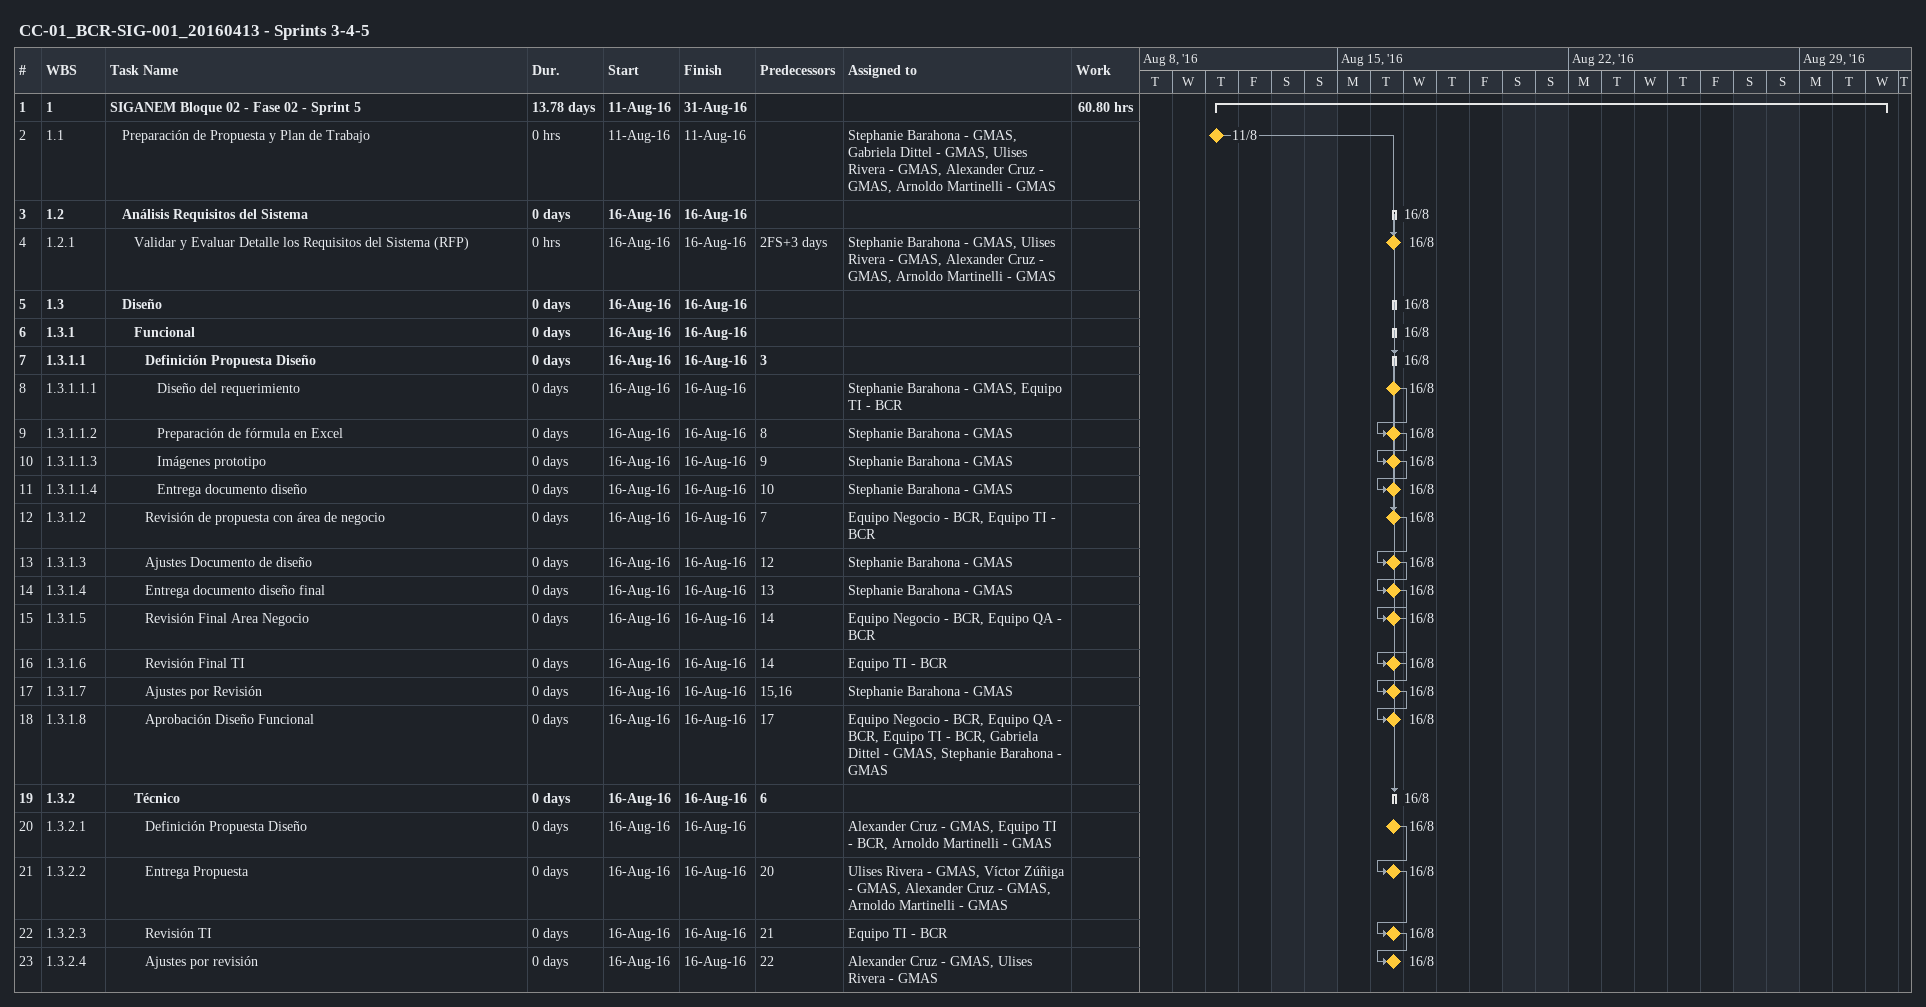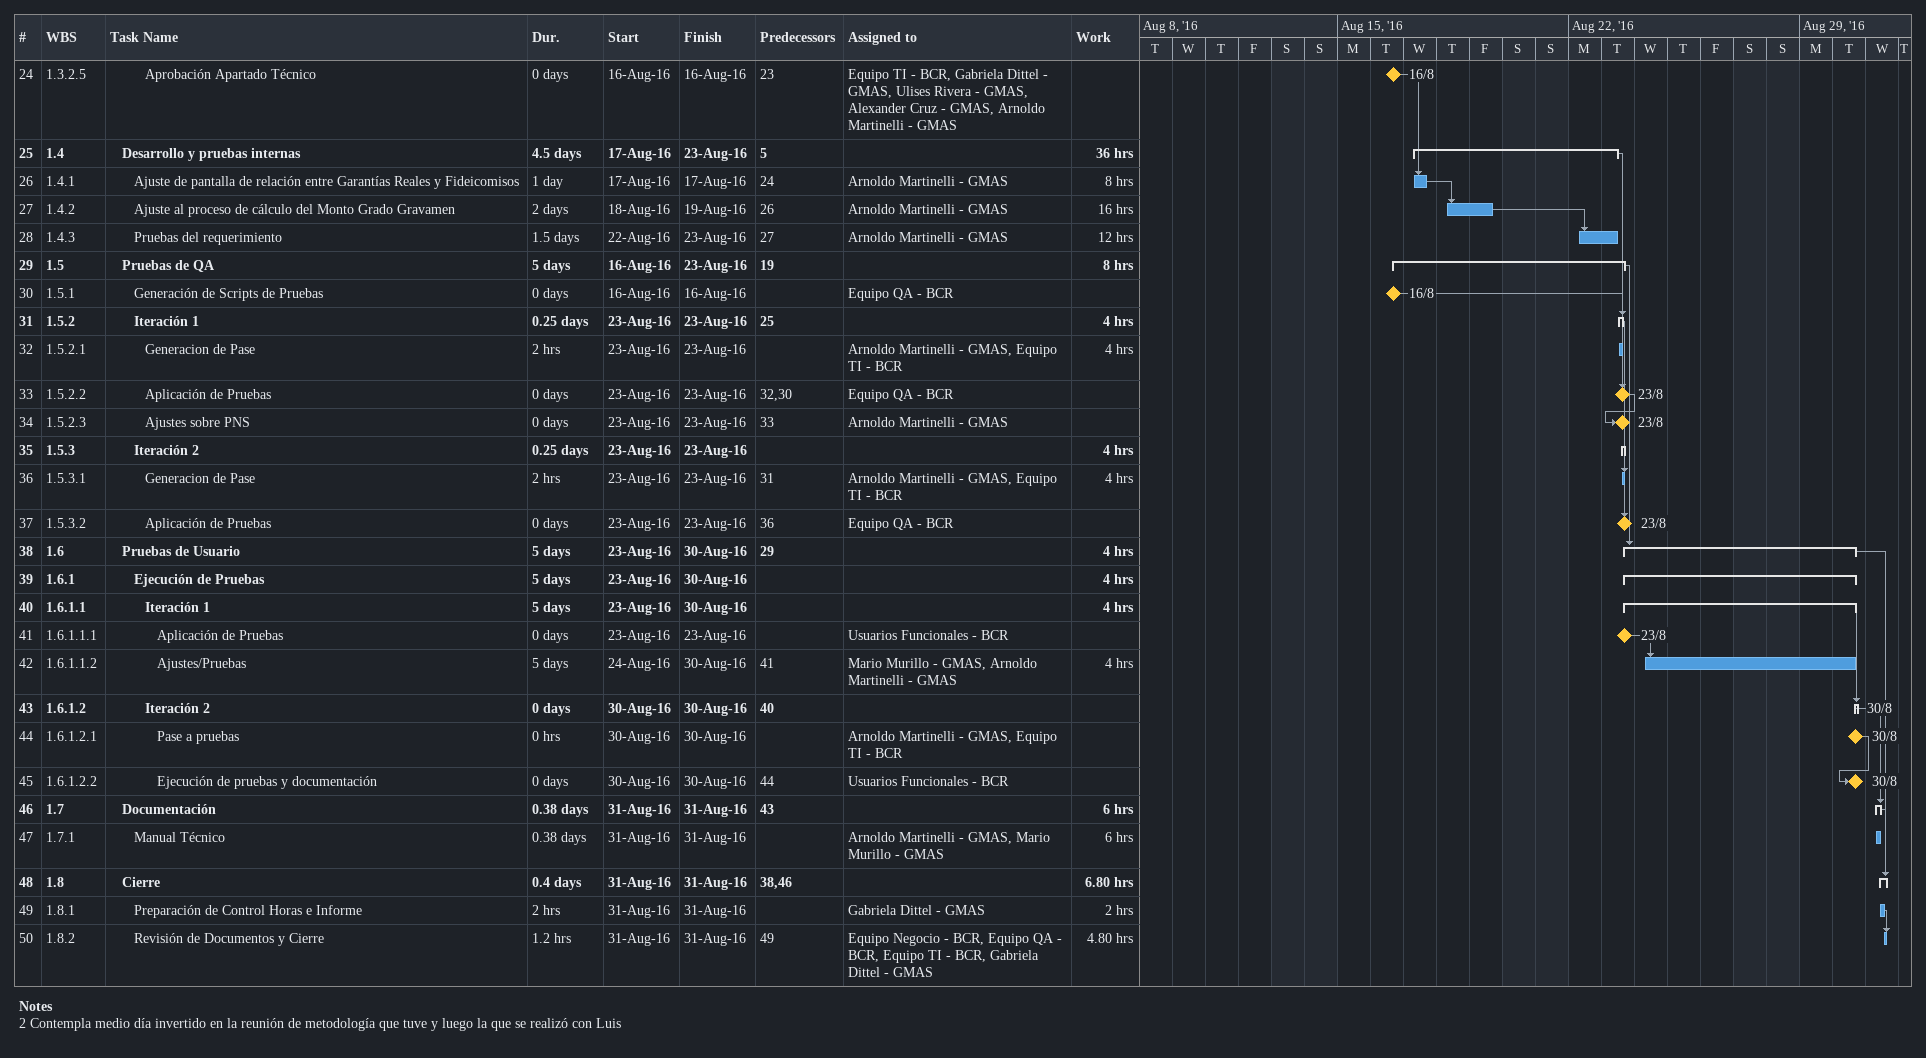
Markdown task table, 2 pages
CC-01_BCR-SIG-001_20160413 - Sprints 3-4-5

| ID | WBS | Task | Duration | Start | Finish | Predecessors | Resources | Work (h) |
|---|---|---|---|---|---|---|---|---|
| 1 | 1 | **SIGANEM Bloque 02 - Fase 02 - Sprint 5** | 13.78d | 2016-08-11 | 2016-08-31 |  |  | 60.80 |
| 2 | 1.1 | Preparación de Propuesta y Plan de Trabajo | 0h | 2016-08-11 | 2016-08-11 |  | Stephanie Barahona - GMAS, Gabriela Dittel - GMAS, Ulises Rivera - GMAS, Alexander Cruz - GMAS, Arnoldo Martinelli - GMAS |  |
| 3 | 1.2 | **Análisis Requisitos del Sistema** | 0d | 2016-08-16 | 2016-08-16 |  |  |  |
| 4 | 1.2.1 | Validar y Evaluar Detalle los Requisitos del Sistema (RFP) | 0h | 2016-08-16 | 2016-08-16 | 2FS+3d | Stephanie Barahona - GMAS, Ulises Rivera - GMAS, Alexander Cruz - GMAS, Arnoldo Martinelli - GMAS |  |
| 5 | 1.3 | **Diseño** | 0d | 2016-08-16 | 2016-08-16 |  |  |  |
| 6 | 1.3.1 | **Funcional** | 0d | 2016-08-16 | 2016-08-16 |  |  |  |
| 7 | 1.3.1.1 | **Definición Propuesta Diseño** | 0d | 2016-08-16 | 2016-08-16 | 3 |  |  |
| 8 | 1.3.1.1.1 | Diseño del requerimiento | 0d | 2016-08-16 | 2016-08-16 |  | Stephanie Barahona - GMAS, Equipo TI - BCR |  |
| 9 | 1.3.1.1.2 | Preparación de fórmula en Excel | 0d | 2016-08-16 | 2016-08-16 | 8 | Stephanie Barahona - GMAS |  |
| 10 | 1.3.1.1.3 | Imágenes prototipo | 0d | 2016-08-16 | 2016-08-16 | 9 | Stephanie Barahona - GMAS |  |
| 11 | 1.3.1.1.4 | Entrega documento diseño | 0d | 2016-08-16 | 2016-08-16 | 10 | Stephanie Barahona - GMAS |  |
| 12 | 1.3.1.2 | Revisión de propuesta con área de negocio | 0d | 2016-08-16 | 2016-08-16 | 7 | Equipo Negocio - BCR, Equipo TI - BCR |  |
| 13 | 1.3.1.3 | Ajustes Documento de diseño | 0d | 2016-08-16 | 2016-08-16 | 12 | Stephanie Barahona - GMAS |  |
| 14 | 1.3.1.4 | Entrega documento diseño final | 0d | 2016-08-16 | 2016-08-16 | 13 | Stephanie Barahona - GMAS |  |
| 15 | 1.3.1.5 | Revisión Final Area Negocio | 0d | 2016-08-16 | 2016-08-16 | 14 | Equipo Negocio - BCR, Equipo QA - BCR |  |
| 16 | 1.3.1.6 | Revisión Final TI | 0d | 2016-08-16 | 2016-08-16 | 14 | Equipo TI - BCR |  |
| 17 | 1.3.1.7 | Ajustes por Revisión | 0d | 2016-08-16 | 2016-08-16 | 15, 16 | Stephanie Barahona - GMAS |  |
| 18 | 1.3.1.8 | Aprobación Diseño Funcional | 0d | 2016-08-16 | 2016-08-16 | 17 | Equipo Negocio - BCR, Equipo QA - BCR, Equipo TI - BCR, Gabriela Dittel - GMAS, Stephanie Barahona - GMAS |  |
| 19 | 1.3.2 | **Técnico** | 0d | 2016-08-16 | 2016-08-16 | 6 |  |  |
| 20 | 1.3.2.1 | Definición Propuesta Diseño | 0d | 2016-08-16 | 2016-08-16 |  | Alexander Cruz - GMAS, Equipo TI - BCR, Arnoldo Martinelli - GMAS |  |
| 21 | 1.3.2.2 | Entrega Propuesta | 0d | 2016-08-16 | 2016-08-16 | 20 | Ulises Rivera - GMAS, Víctor Zúñiga - GMAS, Alexander Cruz - GMAS, Arnoldo Martinelli - GMAS |  |
| 22 | 1.3.2.3 | Revisión TI | 0d | 2016-08-16 | 2016-08-16 | 21 | Equipo TI - BCR |  |
| 23 | 1.3.2.4 | Ajustes por revisión | 0d | 2016-08-16 | 2016-08-16 | 22 | Alexander Cruz - GMAS, Ulises Rivera - GMAS |  |
| 24 | 1.3.2.5 | Aprobación Apartado Técnico | 0d | 2016-08-16 | 2016-08-16 | 23 | Equipo TI - BCR, Gabriela Dittel - GMAS, Ulises Rivera - GMAS, Alexander Cruz - GMAS, Arnoldo Martinelli - GMAS |  |
| 25 | 1.4 | **Desarrollo y pruebas internas** | 4.5d | 2016-08-17 | 2016-08-23 | 5 |  | 36 |
| 26 | 1.4.1 | Ajuste de pantalla de relación entre Garantías Reales y Fideicomisos | 1d | 2016-08-17 | 2016-08-17 | 24 | Arnoldo Martinelli - GMAS | 8 |
| 27 | 1.4.2 | Ajuste al proceso de cálculo del Monto Grado Gravamen | 2d | 2016-08-18 | 2016-08-19 | 26 | Arnoldo Martinelli - GMAS | 16 |
| 28 | 1.4.3 | Pruebas del requerimiento | 1.5d | 2016-08-22 | 2016-08-23 | 27 | Arnoldo Martinelli - GMAS | 12 |
| 29 | 1.5 | **Pruebas de QA** | 5d | 2016-08-16 | 2016-08-23 | 19 |  | 8 |
| 30 | 1.5.1 | Generación de Scripts de Pruebas | 0d | 2016-08-16 | 2016-08-16 |  | Equipo QA - BCR |  |
| 31 | 1.5.2 | **Iteración 1** | 0.25d | 2016-08-23 | 2016-08-23 | 25 |  | 4 |
| 32 | 1.5.2.1 | Generacion de Pase | 2h | 2016-08-23 | 2016-08-23 |  | Arnoldo Martinelli - GMAS, Equipo TI - BCR | 4 |
| 33 | 1.5.2.2 | Aplicación de Pruebas | 0d | 2016-08-23 | 2016-08-23 | 32, 30 | Equipo QA - BCR |  |
| 34 | 1.5.2.3 | Ajustes sobre PNS | 0d | 2016-08-23 | 2016-08-23 | 33 | Arnoldo Martinelli - GMAS |  |
| 35 | 1.5.3 | **Iteración 2** | 0.25d | 2016-08-23 | 2016-08-23 |  |  | 4 |
| 36 | 1.5.3.1 | Generacion de Pase | 2h | 2016-08-23 | 2016-08-23 | 31 | Arnoldo Martinelli - GMAS, Equipo TI - BCR | 4 |
| 37 | 1.5.3.2 | Aplicación de Pruebas | 0d | 2016-08-23 | 2016-08-23 | 36 | Equipo QA - BCR |  |
| 38 | 1.6 | **Pruebas de Usuario** | 5d | 2016-08-23 | 2016-08-30 | 29 |  | 4 |
| 39 | 1.6.1 | **Ejecución de Pruebas** | 5d | 2016-08-23 | 2016-08-30 |  |  | 4 |
| 40 | 1.6.1.1 | **Iteración 1** | 5d | 2016-08-23 | 2016-08-30 |  |  | 4 |
| 41 | 1.6.1.1.1 | Aplicación de Pruebas | 0d | 2016-08-23 | 2016-08-23 |  | Usuarios Funcionales - BCR |  |
| 42 | 1.6.1.1.2 | Ajustes/Pruebas | 5d | 2016-08-24 | 2016-08-30 | 41 | Mario Murillo - GMAS, Arnoldo Martinelli - GMAS | 4 |
| 43 | 1.6.1.2 | **Iteración 2** | 0d | 2016-08-30 | 2016-08-30 | 40 |  |  |
| 44 | 1.6.1.2.1 | Pase a pruebas | 0h | 2016-08-30 | 2016-08-30 |  | Arnoldo Martinelli - GMAS, Equipo TI - BCR |  |
| 45 | 1.6.1.2.2 | Ejecución de pruebas y documentación | 0d | 2016-08-30 | 2016-08-30 | 44 | Usuarios Funcionales - BCR |  |
| 46 | 1.7 | **Documentación** | 0.38d | 2016-08-31 | 2016-08-31 | 43 |  | 6 |
| 47 | 1.7.1 | Manual Técnico | 0.38d | 2016-08-31 | 2016-08-31 |  | Arnoldo Martinelli - GMAS, Mario Murillo - GMAS | 6 |
| 48 | 1.8 | **Cierre** | 0.4d | 2016-08-31 | 2016-08-31 | 38, 46 |  | 6.80 |
| 49 | 1.8.1 | Preparación de Control Horas e Informe | 2h | 2016-08-31 | 2016-08-31 |  | Gabriela Dittel - GMAS | 2 |
| 50 | 1.8.2 | Revisión de Documentos y Cierre | 1.2h | 2016-08-31 | 2016-08-31 | 49 | Equipo Negocio - BCR, Equipo QA - BCR, Equipo TI - BCR, Gabriela Dittel - GMAS | 4.80 |

Notes
- 2: Contempla medio día invertido en la reunión de metodología que tuve y luego la que se realizó con Luis
